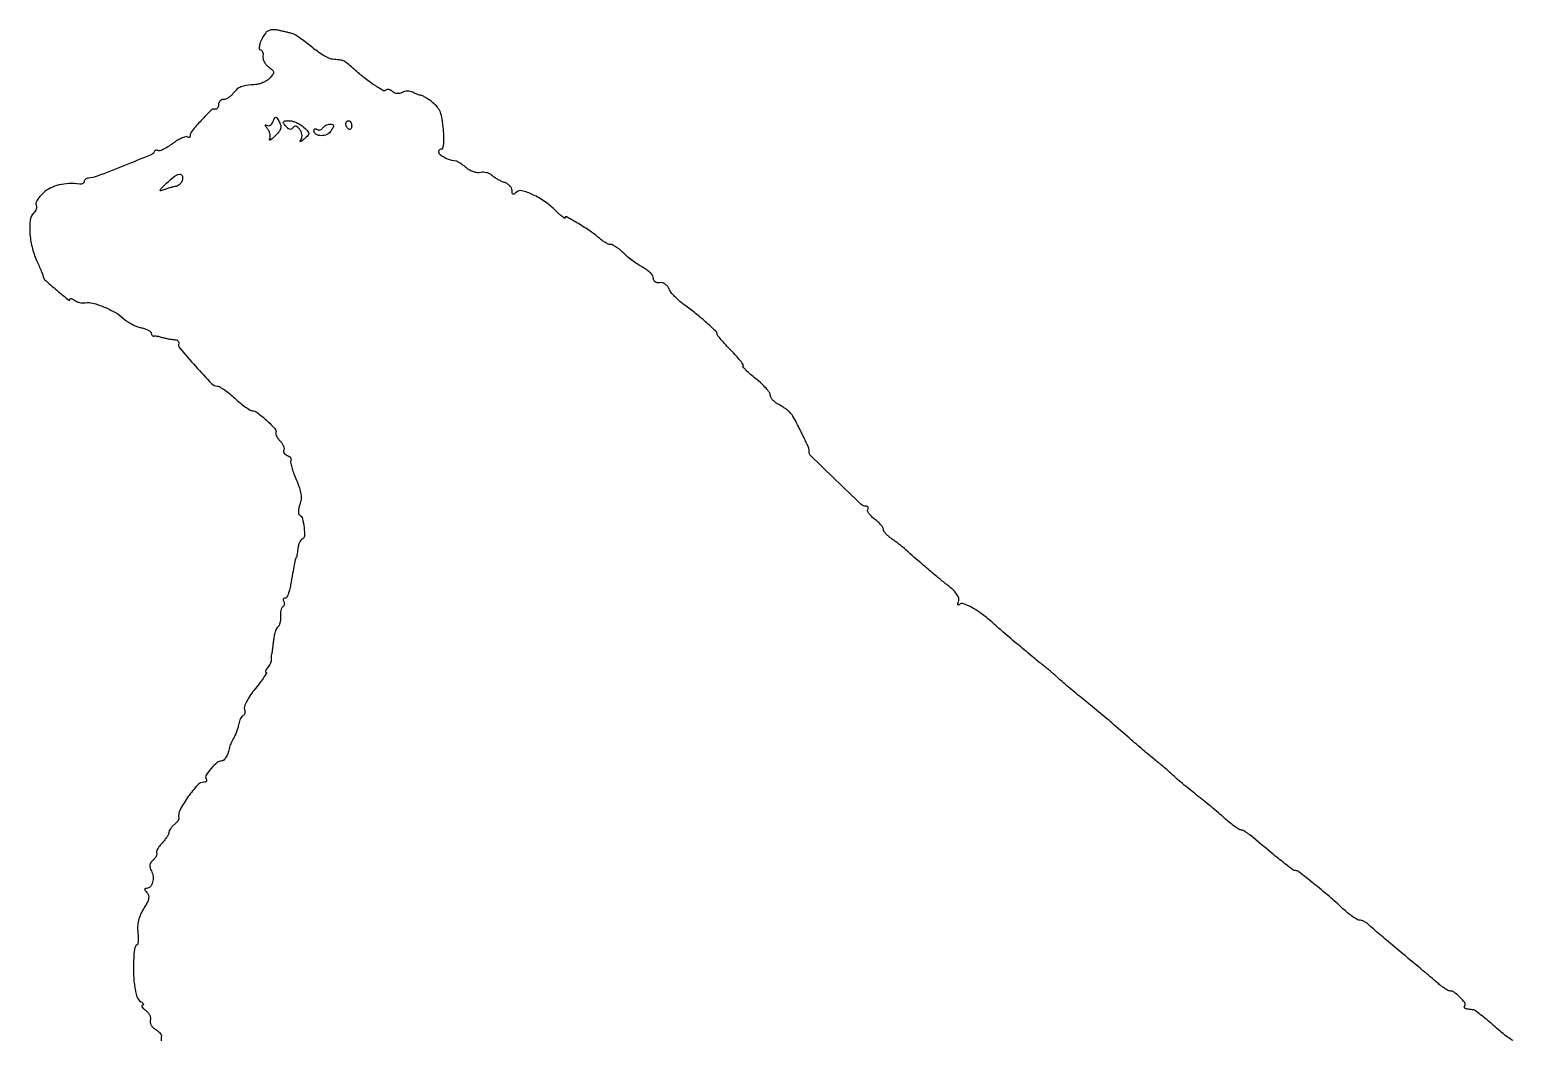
# Model space of a CAD drawing. Extents: x 1 to 489, y 0 to 572.
# Drawn here: x 3.6 to 423.1, y 286 to 571.7 of the extents above; entities that cross this region are included whole.
import ezdxf

# ---------------------------------------------------------------- set-up
doc = ezdxf.new("R2010")
doc.units = 0

msp = doc.modelspace()

# ---------------------------------------------------------------- linework, layer by layer
msp.add_lwpolyline([(423.102215, 286, -0.154057), (422.553023, 286.173327, -0.008453), (421.073283, 287.248437, -0.012467), (419.340397, 288.621787, -0.00874), (417.455931, 290.25, 0.006944), (415.574697, 291.887261, 0.009818), (413.851525, 293.288281, 0.006381), (412.379245, 294.408096, 0.12365), (411.853716, 294.625, 0.002579), (411.451236, 294.681812, 0.001276), (410.939693, 294.75, 0.001266), (410.408708, 294.818034, 0.001853), (409.940983, 294.875, -0.087732), (409.575238, 294.985142, -0.144995), (409.342216, 295.204632, -0.159674), (409.279294, 295.498923, -0.112354), (409.389756, 295.821621, 0.309259), (409.349174, 296.697786, 0.036901), (407.999722, 298.236656, 0.039204), (406.369265, 299.606482, 0.15635), (405.141579, 300, -0.123959), (404.680575, 300.116075, -0.018338), (403.845581, 300.605302, -0.019727), (402.884301, 301.271609, -0.015821), (401.90301, 302.060604, 0.001075), (400.834769, 302.972651, 0.000719), (399.608348, 304.012165, 0.000724), (398.416687, 305.016323, 0.001424), (397.465834, 305.810604, -0.000824), (391.877498, 310.467354, -0.001405), (387.225705, 314.378944, -0.001114), (383.53915, 317.510723, -0.013911), (382.178571, 318.738806, 0.040569), (381.582911, 319.221466, 0.034835), (380.886869, 319.629524, 0.036347), (380.198919, 319.910661, 0.078986), (379.63691, 320, -0.132842), (378.966055, 320.181437, -0.018833), (377.74882, 320.954687, -0.020353), (376.350011, 322.005539, -0.016067), (374.922887, 323.25, 0.010326), (370.986074, 326.763292, 0.00844), (366.636888, 330.360735, 0.003289), (362.444883, 333.665675, 0.166782), (361.470484, 334, -0.162519), (360.781584, 334.229993, -0.005285), (358.437841, 336.030319, -0.006208), (354.933511, 338.852533, -0.001229), (348.733009, 344, 0.021649), (347.98091, 344.574169, 0.024118), (347.207885, 345.059375, 0.024409), (346.515631, 345.40536, 0.104042), (346.065738, 345.5, -0.142558), (345.56046, 345.647052, -0.013165), (344.468188, 346.38274, -0.016132), (343.193959, 347.354102, -0.011963), (341.848158, 348.505072, 0.006324), (340.248037, 349.905096, 0.003078), (338.171604, 351.65404, 0.003053), (335.988202, 353.447781, 0.004406), (334.033897, 355.005072, -0.004295), (332.124133, 356.52618, -0.003367), (330.078054, 358.20774, -0.003404), (328.195666, 359.797961, -0.008339), (326.838744, 361, 0.003755), (325.696763, 362.030469, 0.00359), (324.522279, 363.059375, 0.003558), (323.472492, 363.952844, 0.012831), (322.78519, 364.5, -0.013168), (321.439558, 365.572729, -0.001518), (318.488876, 368.070171, -0.001551), (314.568984, 371.429472, -0.000701), (309.451017, 375.855657, 0.003938), (307.93874, 377.146507, 0.001564), (305.843312, 378.895635, 0.001548), (303.569907, 380.769441, 0.001944), (301.451017, 382.491185, -0.002915), (299.397333, 384.166575, -0.002742), (297.320857, 385.900049, -0.002726), (295.496964, 387.456822, -0.009483), (294.343389, 388.491185, 0.006468), (293.375457, 389.369675, 0.00433), (292.246681, 390.350536, 0.00436), (291.136278, 391.282058, 0.008567), (290.234093, 392, -0.00885), (287.565912, 394.125759, -0.002207), (283.281982, 397.696453, -0.002365), (278.893976, 401.422409, -0.00536), (275.618661, 404.291803, 0.023438), (272.682159, 406.682438, 0.035831), (269.909309, 408.439422, 0.039694), (267.62148, 409.444163, 0.27383), (266.467455, 409.210118, -0.141993), (266.225413, 409.092436, -0.400485), (266.083358, 409.187838, -0.115017), (266.08745, 409.544175, -0.025606), (266.263797, 410.131459, 0.158558), (266.289284, 411.028252, 0.078256), (265.796037, 412.069807, 0.053522), (264.778889, 413.264223, 0.023126), (263.195259, 414.631459, -0.005525), (260.745357, 416.600486, -0.003864), (258.025963, 418.871461, -0.003003), (254.715198, 421.714382, -0.001336), (250.383231, 425.5, 0.013232), (249.801207, 425.984691, 0.004877), (248.955904, 426.638286, 0.00483), (248.018591, 427.334375, 0.005788), (247.122529, 427.970759, -0.030519), (246.310159, 428.610382, -0.035356), (245.623493, 429.315539, -0.038018), (245.140746, 429.984033, -0.138229), (245, 430.483411, 0.146467), (244.844242, 431.00372, 0.031288), (244.271153, 431.766588, 0.030199), (243.468663, 432.598793, 0.024773), (242.518819, 433.388592, -0.031188), (241.607876, 434.166009, -0.046326), (240.925167, 434.961295, -0.056982), (240.539609, 435.662136, -0.240133), (240.577836, 436.125941, 0.095502), (240.70454, 436.459372, 0.173486), (240.655568, 436.743245, 0.172167), (240.437108, 436.933086, 0.093882), (240.083879, 437, -0.192029), (238.651626, 437.571127, -0.002524), (231.585391, 444.340233, -0.002449), (224.573547, 451.192266, -0.200636), (224, 452.564052, 0.109318), (223.685132, 453.986988, 0.006205), (221.723636, 458.068913, 0.007892), (219.682575, 462.026604, 0.071227), (218.531217, 463.592064, 0.034136), (217.966177, 464.093872, 0.013139), (217.118896, 464.713813, 0.012938), (216.161528, 465.340399, 0.015564), (215.229364, 465.877248, -0.044283), (214.37647, 466.435923, -0.047183), (213.654876, 467.125495, -0.052234), (213.158625, 467.836403, -0.126937), (213, 468.451154, 0.157784), (212.766178, 469.173662, 0.024262), (211.811454, 470.367681, 0.025076), (210.503204, 471.708389, 0.019416), (208.953886, 473.036523, -0.011342), (207.434281, 474.297199, -0.019123), (206.22663, 475.430071, -0.013951), (205.341847, 476.377546, -0.396139), (205.351388, 476.684721, 0.365708), (205.379042, 477.012384, 0.011582), (204.5198, 478.166043, 0.017447), (203.359878, 479.548144, 0.010573), (201.897502, 481.104569, -0.006777), (200.403994, 482.670137, -0.010109), (199.144891, 484.082544, -0.005539), (198.12947, 485.295999, -0.173125), (198, 485.658712, 0.208587), (197.6442, 486.474486, 0.005662), (194.693551, 489.152059, 0.012352), (191.471833, 491.87058, 0.016704), (188.421865, 494.154631, -0.027581), (187.175166, 495.13127, -0.023637), (185.974471, 496.288432, -0.024321), (184.983492, 497.446132, -0.06052), (184.4128, 498.401573, 0.06617), (183.920505, 499.20508, 0.073866), (183.251021, 499.818214, 0.081272), (182.492859, 500.167613, 0.109651), (181.740935, 500.206163, -0.078019), (181.047325, 500.198198, -0.117706), (180.488299, 500.420556, -0.130975), (180.129027, 500.849337, -0.109675), (180, 501.430483, 0.145318), (179.795236, 502.120141, 0.048363), (179.130779, 502.952173, 0.043336), (178.173292, 503.781245, 0.037461), (177.040951, 504.478823, -0.025238), (175.727235, 505.244526, -0.014407), (174.218071, 506.292568, -0.014363), (172.756584, 507.437474, -0.023041), (171.586406, 508.504504, 0.022589), (170.540688, 509.459773, 0.026252), (169.462354, 510.266948, 0.026658), (168.492576, 510.844012, 0.121459), (167.859906, 511, -0.098493), (167.248447, 511.121629, -0.029036), (166.384077, 511.539981, -0.027924), (165.445234, 512.13469, -0.02676), (164.564451, 512.838234, 0.031986), (162.11288, 514.754885, 0.015581), (158.763717, 516.894216, 0.007994), (155.446362, 518.799286, 0.571267), (155, 518.536105, -0.578482), (154.845535, 518.447273, -0.029813), (154.250554, 518.842722, -0.023242), (153.428273, 519.525098, -0.011561), (152.448696, 520.460395, 0.043079), (149.350321, 523.066376, 0.043971), (145.871587, 525.082729, 0.046794), (142.773897, 526.192096, 0.264891), (141.145894, 525.745894, -0.032795), (140.577808, 525.247813, -0.270289), (140.25, 525.206187, -0.266265), (140.048866, 525.471491, -0.032068), (140, 526.232612, 0.119499), (139.836005, 526.908992, 0.070445), (139.352763, 527.59107, 0.063956), (138.639056, 528.175338, 0.062816), (137.79664, 528.564544, -0.03028), (136.859395, 528.925774, -0.022059), (135.864796, 529.434159, -0.022418), (134.961409, 530.002381, -0.044806), (134.314231, 530.542912, 0.081424), (133.684122, 530.995526, 0.055016), (132.851459, 531.299943, 0.054078), (131.954056, 531.419575, 0.070179), (131.130694, 531.323926, -0.095378), (130.245685, 531.265788, -0.04872), (129.155402, 531.511824, -0.045957), (128.042523, 531.997046, -0.051318), (127.080683, 532.662946, 0.013985), (126.206619, 533.369956, 0.017409), (125.354618, 533.974805, 0.015813), (124.615969, 534.428603, 0.113203), (124.21758, 534.549157, -0.078361), (121.815388, 535.098451, -0.077247), (119.685662, 536.361758, -0.270297), (119.306347, 537.390529, -0.363913), (120.032835, 538, 0.336237), (120.444792, 538.312342, 0.042383), (120.668093, 539.482033, 0.03245), (120.73613, 541.223679, 0.013993), (120.61111, 543.544508, 0.018341), (120.264121, 546.459486, 0.055813), (119.739256, 548.38085, 0.074904), (118.905772, 549.810892, 0.056823), (117.613545, 551.089346, 0.012605), (116.582321, 551.859235, 0.015789), (115.586874, 552.517875, 0.014019), (114.729273, 553.014512, 0.107537), (114.285269, 553.14345, -0.057267), (113.881174, 553.218145, -0.016164), (113.27422, 553.425714, -0.016068), (112.598644, 553.706557, -0.016324), (111.946118, 554.028837, 0.071978), (111.246977, 554.282213, 0.054539), (110.433744, 554.359713, 0.055209), (109.635031, 554.259947, 0.07992), (108.979656, 553.987427, -0.078903), (108.313915, 553.709016, -0.079288), (107.595823, 553.651179, -0.078567), (106.88982, 553.819981, -0.075448), (106.259372, 554.199703, 0.050488), (105.711874, 554.56774, 0.0663), (105.148477, 554.778866, 0.082079), (104.655742, 554.809625, 0.172674), (104.313952, 554.647285, -0.343575), (103.491623, 554.545193, -0.013663), (100.769777, 556.273291, -0.020538), (97.673376, 558.55033, -0.016928), (94.561439, 561.219741, 0.018214), (93.223381, 562.361561, 0.07224), (92.291072, 562.902541, 0.065168), (91.196965, 563.183538, 0.013078), (89.189498, 563.375, -0.097646), (88.234131, 563.632842, -0.019986), (86.690404, 564.472679, -0.020338), (84.947761, 565.611636, -0.017872), (83.224352, 566.936247, 0.010057), (81.539457, 568.273656, 0.012369), (79.912709, 569.449994, 0.010837), (78.50965, 570.368565, 0.083116), (77.784854, 570.668313, -0.000412), (77.120602, 570.821822, -0.000129), (76.125185, 571.052999, -0.000129), (75.013836, 571.311702, -0.000142), (73.939181, 571.562478, 0.045306), (72.809418, 571.72052, 0.062416), (71.788644, 571.642555, 0.072794), (70.947164, 571.338978, 0.105026), (70.344416, 570.830413, 0.043317), (69.338859, 569.275605, 0.051323), (68.682086, 567.654577, 0.073672), (68.51447, 566.42342, 0.410772), (68.942901, 566, -0.207241), (69.257813, 565.863617, -0.10383), (69.487548, 565.485937, -0.074538), (69.59684, 564.92, -0.047672), (69.561091, 564.25, 0.10097), (69.601652, 563.480762, 0.058947), (69.938296, 562.617163, 0.055466), (70.500587, 561.795744, 0.061322), (71.213026, 561.148853, -0.026962), (72.262131, 560.320025, -0.181487), (72.568411, 559.74468, -0.189009), (72.414098, 559.1235, -0.029624), (71.609281, 558.120754, -0.062054), (70.84624, 557.463195, -0.037258), (69.802755, 556.8756, -0.036798), (68.659364, 556.438937, -0.052215), (67.590534, 556.236802, 0.012853), (64.859204, 555.939896, 0.059262), (63.321359, 555.543337, 0.0886), (62.233391, 554.880047, 0.051342), (61.193296, 553.75, -0.047459), (60.586574, 553.080471, -0.043275), (59.846468, 552.514063, -0.045982), (59.090504, 552.125454, -0.096026), (58.443296, 552, 0.103046), (57.89256, 551.885279, 0.098801), (57.423968, 551.559375, 0.096952), (57.109974, 551.072546, 0.09517), (57, 550.5, -0.06451), (56.928074, 549.944842, -0.100729), (56.715469, 549.514063, -0.132141), (56.399698, 549.274612, -0.161027), (56.031385, 549.25, 0.262361), (54.93659, 548.958094, 0.011997), (52.133335, 546.084902, 0.014287), (49.512491, 543.099802, 0.173985), (49.002346, 541.690983, -0.126422), (48.933325, 541.425561, -0.188261), (48.750781, 541.274067, -0.147508), (48.474916, 541.26644, -0.072203), (48.149248, 541.40776, 0.219428), (47.627333, 541.47152, 0.030138), (46.579471, 541.064245, 0.030011), (45.325447, 540.39381, 0.021169), (44, 539.5, -0.019047), (42.680715, 538.60218, -0.027495), (41.445618, 537.920249, -0.026324), (40.416586, 537.488982, -0.228297), (39.936162, 537.539454, 0.0972), (39.618465, 537.658957, 0.11326), (39.297113, 537.639793, 0.116214), (39.022333, 537.483734, 0.106384), (38.83541, 537.216811, -0.197903), (37.999154, 536.387728, -0.002042), (30.192857, 533.213082, -0.00417), (22.742777, 530.290646, -0.075496), (20.25, 529.746866, 0.067546), (19.772212, 529.650532, 0.080109), (19.367188, 529.432557, 0.092833), (19.095605, 529.130342, 0.137591), (19, 528.789497, -0.149005), (18.902065, 528.468164, -0.115419), (18.632812, 528.217677, -0.094161), (18.22784, 528.078186, -0.068377), (17.75, 528.074646, 0.040587), (14.68497, 528.221888, 0.051889), (11.886225, 527.836576, 0.056992), (9.450428, 526.935385, 0.06991), (7.460819, 525.551269, 0.029263), (6.492693, 524.542574, 0.042013), (5.770967, 523.536724, 0.049052), (5.361645, 522.668157, 0.227808), (5.418488, 522.131889, -0.140537), (5.55079, 521.661773, -0.073436), (5.458215, 521.055498, -0.063709), (5.166545, 520.411695, -0.056019), (4.711323, 519.83062, 0.165871), (3.755314, 517.839944, 0.046091), (3.661036, 514.329936, 0.043505), (4.279878, 510.295879, 0.04574), (5.582561, 506.5, -0.003691), (6.274977, 504.92683, -0.005164), (6.868779, 503.510192, -0.003181), (7.347509, 502.3124, -0.066596), (7.439242, 501.938951, 0.185859), (7.930053, 500.985505, 0.00597), (11.255741, 498.092504, 0.00579), (14.592868, 495.324698, 0.631006), (15, 495.518853, -0.277301), (15.11115, 495.703856, -0.176801), (15.367188, 495.739623, -0.08122), (15.769739, 495.58197, -0.034128), (16.25, 495.25087, 0.070103), (16.860991, 494.891368, 0.041788), (17.666363, 494.634862, 0.040982), (18.529157, 494.510731, 0.05526), (19.316343, 494.549678, -0.108), (21.482325, 494.42973, -0.031196), (24.668056, 493.328355, -0.032087), (27.869578, 491.744635, -0.056684), (30.237068, 489.993764, 0.043073), (31.223127, 489.222248, 0.025534), (32.514571, 488.471139, 0.025425), (33.889871, 487.848885, 0.039482), (35.135135, 487.470319, -0.028833), (36.232312, 487.162111, -0.041116), (37.158446, 486.755516, -0.047494), (37.812059, 486.317135, -0.224955), (38, 485.920545, 0.08229), (38.056769, 485.577951, 0.106249), (38.220312, 485.305196, 0.119641), (38.464265, 485.145081, 0.12547), (38.75, 485.118421, -0.037629), (39.091571, 485.14628, -0.022329), (39.5, 485.130551, -0.02227), (39.908286, 485.078139, -0.035422), (40.25, 484.993421, 0.012765), (41.338571, 484.670585, 0.015306), (42.378559, 484.424699, 0.015556), (43.416815, 484.245994, 0.014051), (44.5, 484.125, -0.059281), (45.055366, 484.011517, -0.090408), (45.485937, 483.776119, -0.120388), (45.726297, 483.460293, -0.173096), (45.75, 483.112851, 0.250005), (46.061314, 481.689221, 0.006435), (50.510389, 476.597307, 0.007141), (55.061215, 471.665824, 0.205637), (56.61169, 471, -0.136184), (57.271812, 470.816806, -0.0159), (58.570216, 469.978691, -0.01814), (60.075889, 468.854664, -0.013904), (61.639582, 467.523203, 0.011611), (63.191105, 466.189783, 0.015617), (64.659752, 465.06054, 0.012678), (65.919032, 464.201049, 0.138151), (66.5, 464.021981, -0.160072), (67.972196, 463.498111, -0.020873), (70.550532, 461.321728, -0.017688), (72.960453, 458.946376, -0.264091), (73.232143, 457.840258, 0.141037), (73.234345, 457.370617, 0.046486), (73.491539, 456.722586, 0.041976), (73.926739, 456.020071, 0.036734), (74.491334, 455.365809, -0.046293), (75.033251, 454.713042, -0.057399), (75.401619, 454.015188, -0.068296), (75.553811, 453.378487, -0.164414), (75.445809, 452.912317, 0.161915), (75.351128, 452.512506, 0.121913), (75.498986, 452.082436, 0.094438), (75.87772, 451.685619, 0.063582), (76.430874, 451.388152, -0.054596), (76.990342, 451.100086, -0.084946), (77.384833, 450.729578, -0.116338), (77.55716, 450.339106, -0.186508), (77.491071, 449.985552, 0.19025), (77.393491, 449.441805, 0.016992), (77.719428, 448.064778, 0.02025), (78.247292, 446.399109, 0.014393), (78.966993, 444.577001, -0.019145), (79.860453, 442.250528, -0.04549), (80.296096, 440.450629, -0.059908), (80.336794, 438.937026, -0.067736), (80.008389, 437.522066, 0.03515), (79.713638, 436.545216, 0.04855), (79.598844, 435.637183, 0.058594), (79.662415, 434.919328, 0.205794), (79.922915, 434.547641, -0.192083), (80.734182, 433.452728, -0.037262), (81.192429, 430.98557, -0.035788), (81.284266, 428.545012, -0.313481), (80.67078, 427.723593, 0.160237), (80.277224, 427.430865, 0.048343), (79.904098, 426.774456, 0.042941), (79.603875, 425.910504, 0.035302), (79.430889, 424.949185, -0.006304), (79.31759, 424.010147, -0.010367), (79.195324, 423.219448, -0.004267), (79.073632, 422.560745, -0.359253), (79, 422.5, 0.352679), (78.826757, 422.360443, 0.002688), (78.424508, 420.465602, 0.007216), (77.96065, 418.045508, 0.002961), (77.398281, 414.75, -0.023188), (77.092858, 413.313272, -0.034993), (76.683511, 412.101562, -0.038134), (76.237453, 411.22772, -0.261366), (75.831577, 411, 0.114686), (75.515551, 410.926546, 0.185009), (75.329917, 410.726548, 0.156664), (75.308323, 410.424971, 0.078726), (75.457295, 410.069098, -0.090388), (75.612166, 409.673668, -0.095485), (75.613254, 409.256914, -0.099691), (75.461387, 408.883754, -0.108419), (75.180312, 408.611439, 0.150069), (74.865033, 408.251466, 0.047229), (74.63255, 407.566041, 0.042338), (74.504701, 406.708446, 0.03593), (74.512457, 405.79234, -0.03853), (74.515472, 404.870864, -0.043437), (74.37395, 403.997084, -0.048236), (74.1208, 403.289972, -0.138399), (73.781918, 402.899859, 0.143625), (73.40591, 402.457941, 0.028544), (73.033858, 401.477301, 0.028073), (72.720091, 400.245488, 0.022919), (72.520221, 398.899859, -0.004152), (72.372466, 397.561169, -0.005587), (72.215092, 396.351834, -0.00391), (72.064235, 395.342742, -0.058364), (71.968339, 395, 0.062329), (71.900099, 394.748457, 0.025581), (71.868523, 394.395642, 0.024828), (71.872985, 394.008872, 0.029112), (71.916666, 393.64474, -0.112476), (71.896962, 393.220533, -0.03734), (71.685056, 392.631008, -0.034976), (71.344282, 391.991568, -0.033303), (70.912642, 391.39474, 0.027829), (70.516052, 390.858819, 0.064491), (70.297645, 390.409705, 0.143802), (70.286689, 390.122904, 0.343456), (70.444505, 390, -0.58095), (70.556199, 389.804108, -0.013264), (69.850908, 388.681414, -0.016124), (68.818091, 387.23372, -0.008638), (67.455664, 385.511198, 0.02099), (66.068817, 383.665911, 0.029546), (65.004531, 381.90423, 0.030429), (64.33099, 380.410202, 0.184322), (64.332537, 379.575806, -0.060745), (64.476745, 378.999191, -0.081491), (64.45583, 378.461735, -0.101227), (64.27862, 378.046402, -0.15998), (63.972742, 377.814608, 0.138922), (63.598272, 377.554397, 0.048715), (63.230295, 377.004916, 0.043804), (62.923026, 376.288525, 0.038811), (62.730022, 375.5, -0.029278), (62.525559, 374.589948, -0.015968), (62.174646, 373.5, -0.015865), (61.745951, 372.411343, -0.024239), (61.299716, 371.5, 0.009774), (60.868408, 370.680066, 0.010791), (60.484078, 369.870271, 0.01024), (60.185681, 369.166585, 0.053015), (60.071256, 368.760498, -0.040431), (59.716908, 367.370101, -0.048703), (59.157857, 366.143646, -0.056296), (58.509493, 365.268248, -0.208138), (57.893011, 365, 0.175994), (56.598505, 364.529783, 0.039831), (54.902982, 362.8643, 0.038196), (53.526953, 361.009813, 0.286358), (53.522542, 359.963525, -0.101345), (53.657271, 359.59623, -0.177763), (53.59304, 359.283036, -0.167386), (53.336115, 359.073149, -0.088549), (52.926312, 359, 0.211708), (51.041076, 358.164305, 0.031204), (48.375286, 354.826314, 0.032483), (46.138421, 351.149637, 0.17091), (45.806548, 348.845912, -0.166773), (45.761498, 348.514315, -0.038791), (45.466781, 348.026069, -0.035863), (45.02051, 347.487901, -0.028522), (44.468029, 346.973467, 0.033705), (43.906249, 346.439405, 0.0354), (43.431234, 345.842938, 0.037848), (43.100116, 345.272724, 0.113088), (43, 344.835742, -0.121049), (42.880958, 344.351237, -0.023436), (42.422658, 343.566734, -0.023683), (41.787001, 342.681849, -0.019935), (41.03458, 341.806743, 0.027136), (40.31505, 340.945107, 0.038334), (39.779985, 340.100837, 0.042943), (39.473653, 339.381133, 0.221036), (39.52357, 338.961863, -0.189348), (39.590704, 338.59148, -0.07103), (39.413278, 338.084714, -0.05739), (39.038391, 337.528728, -0.042567), (38.510003, 337.008302, 0.063602), (37.884759, 336.338544, 0.116375), (37.600642, 335.651845, 0.110215), (37.645942, 334.884321, 0.053275), (38.017427, 333.967437, -0.095098), (38.511633, 332.379772, -0.093447), (38.387613, 330.711539, -0.115995), (37.719509, 329.463537, -0.215318), (36.693011, 329, 0.093234), (36.287988, 328.923814, 0.328014), (36.154304, 328.712945, 0.153717), (36.291861, 328.362387, 0.026611), (36.774013, 327.825987, -0.126708), (37.217789, 327.074324, -0.120096), (37.255316, 326.185652, -0.070145), (36.842544, 325.007172, -0.019155), (35.869032, 323.288089, 0.035271), (34.980727, 321.594493, 0.043012), (34.406731, 319.899812, 0.044803), (34.146871, 318.192676, 0.044463), (34.194218, 316.462102, -0.018106), (34.300647, 315.134735, -0.030418), (34.281624, 314.016992, -0.032051), (34.164186, 313.195023, -0.355088), (33.924199, 313, 0.273988), (33.6542, 312.840038, 0.046068), (33.405207, 312.265625, 0.039335), (33.208976, 311.4579, 0.025363), (33.104167, 310.5, 0.016757), (32.977043, 305.366249, 0.033183), (33.282544, 301.305636, 0.041162), (33.952689, 298.360205, 0.177032), (35.032218, 296.958926, -0.030559), (35.533057, 296.597549, -0.10981), (35.775089, 296.289474, -0.322184), (35.739073, 296.087179, -0.183043), (35.5, 295.983509, 0.3218), (35.305923, 295.82983, 0.206961), (35.344656, 295.533064, 0.070726), (35.721577, 295.066155, 0.025581), (36.375425, 294.516241, -0.056207), (37.053508, 293.871218, -0.061949), (37.545536, 293.110876, -0.070461), (37.78744, 292.355475, -0.134714), (37.725205, 291.726278, 0.136597), (37.666908, 291.113793, 0.079225), (37.91147, 290.410683, 0.069037), (38.411012, 289.726577, 0.06107), (39.097441, 289.17122, -0.028844), (39.815558, 288.662961, -0.037832), (40.403722, 288.115887, -0.041698), (40.800859, 287.606919, -0.185649), (40.879241, 287.242986, 0.048838), (40.80025, 285.868025, 0.10621)], format="xyb")
for points in [[(72.973975, 541.639376, -0.012327), (72.148361, 540.891971, -0.051279), (71.598052, 540.508497, -0.439583), (71.438057, 540.561906, -0.236862), (71.448466, 540.793805, 0.114801), (71.626757, 541.410565, 0.064596), (71.567112, 542.1917, 0.059179), (71.293089, 543.009158, 0.059957), (70.83609, 543.735763, -0.017677), (70.382971, 544.336967, -0.104029), (70.228883, 544.698196, -0.517664), (70.333687, 544.80858, -0.099273), (70.645215, 544.697702, 0.145535), (71.135736, 544.572037, 0.122862), (71.652092, 544.722054, 0.099891), (72.119187, 545.137019, 0.0695), (72.462465, 545.755744, -0.016534), (72.901332, 546.791391, -0.310598), (73.19003, 546.962336, -0.241284), (73.511015, 546.769399, -0.01115), (74.178848, 545.639376, -0.069677), (74.581851, 544.607508, -0.132208), (74.555567, 543.722247, -0.100212), (74.064874, 542.807433, -0.029592)], [(81.072029, 544.147522, -0.017044), (82.238178, 542.984377, -0.169308), (82.513985, 542.362043, -0.216286), (82.306612, 541.783686, -0.02971), (81.338257, 540.897522, -0.007851), (80.507354, 540.244621, -0.136052), (80.190197, 540.117996, -0.582477), (80.102017, 540.240129, -0.027981), (80.394131, 540.793805, 0.108367), (80.599109, 541.401077, 0.069115), (80.57788, 542.149134, 0.064375), (80.343957, 542.919078, 0.067401), (79.924361, 543.591139, 0.040324), (79.325742, 544.204385, 0.127563), (78.816369, 544.458727, 0.194597), (78.379188, 544.381413, 0.114951), (78, 544, -0.120551), (77.618728, 543.62487, -0.193416), (77.173978, 543.555275, -0.123942), (76.652342, 543.822561, -0.039502), (76.039284, 544.452666, -0.025102), (75.395307, 545.313041, -0.284709), (75.380014, 545.719601, -0.248144), (75.745786, 545.952603, -0.020185), (76.919369, 546, -0.068198), (77.89226, 545.866682, -0.036825), (79.031969, 545.455834, -0.035878), (80.151806, 544.856618, -0.046778)], [(94.666667, 544.543989, -0.05773), (94.606344, 544.023273, -0.124167), (94.421875, 543.66697, -0.190804), (94.149103, 543.528782, -0.16277), (93.833333, 543.603006, -0.071639), (93.514519, 543.869696, -0.05288), (93.244792, 544.243158, -0.053298), (93.061561, 544.660916, -0.076861), (93, 545.059017, -0.087308), (93.063221, 545.418314, -0.094392), (93.244792, 545.723586, -0.100145), (93.515437, 545.927786, -0.112153), (93.833333, 546, -0.170324), (94.151276, 545.888458, -0.094314), (94.421875, 545.572297, -0.074868), (94.604892, 545.100961, -0.055286)], [(88.851955, 543.13455, -0.147595), (87.681733, 542.109271, -0.109148), (85.988445, 541.75019, -0.137396), (84.564401, 542.162074, -0.25965), (84, 543.175648, -0.115893), (84.073573, 543.488803, -0.18551), (84.273452, 543.672205, -0.155723), (84.574995, 543.692324, -0.077965), (84.930902, 543.542705, 0.108373), (85.334197, 543.401101, 0.099685), (85.77286, 543.434921, 0.095498), (86.179369, 543.639411, 0.090427), (86.489919, 543.983688, -0.0875), (86.836791, 544.372753, -0.053339), (87.359303, 544.701458, -0.051407), (87.966463, 544.924627, -0.062459), (88.567491, 545, -0.065393), (89.244779, 544.911039, -0.297942), (89.497248, 544.629186, -0.158684), (89.413065, 544.118641, -0.020024)], [(46.823324, 529.344476, -0.077364), (46.587545, 528.693088, -0.065645), (46.154351, 528.102454, -0.067536), (45.597601, 527.659542, -0.093618), (45, 527.441096, 0.020136), (44.284234, 527.293001, 0.008947), (43.353125, 527.043127, 0.008839), (42.37545, 526.743101, 0.011807), (41.5, 526.434364, -0.045416), (40.671967, 526.203516, -0.596199), (40.515134, 526.398781, -0.096813), (40.897668, 526.968145, -0.006567), (42.301522, 528.337744, -0.024575), (44.449174, 530.186605, -0.111095), (45.935894, 530.887159, -0.353866), (46.684203, 530.515326, -0.156837)]]:
    msp.add_lwpolyline(points, format="xyb", close=True)

doc.saveas('drawing.dxf')
